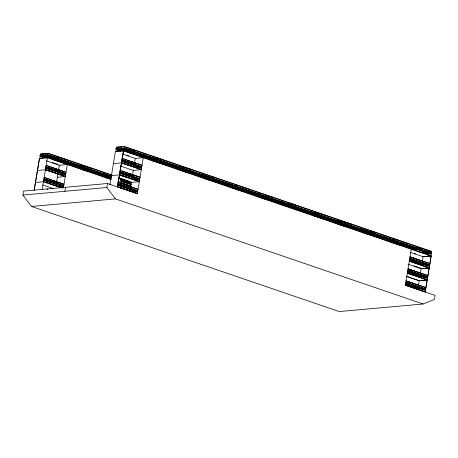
<?xml version="1.0" encoding="UTF-8"?>
<svg xmlns="http://www.w3.org/2000/svg" width="458" height="458" viewBox="0 0 458 458"><rect width="100%" height="100%" fill="white"/><g stroke="black" fill="none" stroke-linecap="round" stroke-linejoin="round"><path stroke-width="0.69" d="M405.244 285.191L435.1 295.387L434.436 299.383L423.186 303.992L339.223 311.555L31.505 206.461L22.9 195.074L23.564 191.072L47.329 188.931L47.237 189.48L47.684 189.44L47.775 188.891L107.527 183.509L137.366 193.665M34.15 190.219L39.411 158.468L47.632 157.792L47.695 157.392L39.588 158.107L34.19 190.23M39.617 158.113L39.411 158.468M42.445 158.25L43.172 153.865L42.457 158.291M45.102 157.97L45.829 153.585L45.285 158.033M42.188 189.509L47.403 157.747L111.38 179.605M47.517 157.792L47.615 157.392L110.796 178.969M46.682 182.879L47.409 178.494L46.865 182.942M49.395 166.5L48.68 170.926L49.578 166.563M51.01 157.197L51.439 154.621L48.239 153.527L43.149 153.985M51.199 157.26L51.622 154.684L74.471 162.487L73.778 166.792M47.621 189.446L47.523 189.372A1.214 0.744 -71.1 0 1 47.546 189.074L47.449 189.04M49.974 184.001L50.695 179.622L50.157 184.064M52.681 167.628L51.972 172.048L52.87 167.691M54.021 160.008L54.748 155.623L54.21 160.071M53.987 180.744L53.277 185.164L54.176 180.807M55.246 173.135L55.973 168.75L55.263 173.17M58.04 156.751L57.324 161.17L58.223 156.813M55.91 185.719L59.3 165.258L67.297 164.542L63.439 187.826M58.538 174.258L59.265 169.872L58.727 174.321M60.605 162.252L61.504 157.895L60.616 162.292M56.569 186.291L57.468 181.929M59.843 187.374L60.571 182.994L59.855 187.414M61.83 175.38L62.557 171L62.013 175.443M63.897 163.38L64.618 158.995L63.908 163.42M63.742 185.53L43.836 178.815L63.691 185.599M65.213 176.542L65.311 176.141L45.428 169.363L45.359 169.763L65.242 176.542M67.189 164.502L67.91 160.123L67.372 164.565M64.881 191.289L65.546 187.293M73.767 166.752L74.66 162.55L97.508 170.353L97.102 172.815L47.832 155.989L39.783 156.751L47.815 156.109L93.936 171.779M77.786 163.489L77.07 167.914L77.969 163.558M81.261 164.68L80.362 169.036L81.249 164.64M83.637 170.124L84.364 165.739L83.825 170.187M86.928 171.246L87.655 166.861L87.117 171.309M90.947 167.989L90.232 172.408L90.959 168.029M93.621 173.525L93.684 173.124M100.279 175.803L100.817 171.361L100.268 175.763M103.382 176.862L104.109 172.483L103.571 176.931M106.674 177.99L107.401 173.605L106.863 178.053M423.186 303.992L115.468 198.892L106.863 187.505L107.527 183.509M110.704 174.767L110.138 179.135M109.92 184.797L115.376 151.621L123.517 150.951L123.58 150.545L115.508 151.283M115.445 151.678L115.588 151.272M117.752 151.426L118.479 147.041L117.941 151.489M119.177 149.875L119.406 148.495L116.212 147.402L121.301 146.944M121.307 146.789L120.769 151.232L121.318 146.823M144.052 153.298L137.297 193.728L117.443 186.944L123.58 150.94M117.466 186.898L123.408 150.917L431.167 256.028L429.936 263.47L409.944 256.806L429.896 263.711L427.949 275.464L407.958 268.8L427.909 275.705L425.957 287.51L405.965 280.84L425.917 287.744L425.425 290.257M120.317 179.599L120.133 180.681L131.457 184.545M120.74 188.02L121.467 183.641L120.757 188.061M122.733 175.981L123.46 171.595L122.75 176.021M124.719 163.987L125.446 159.602L124.908 164.05M127.198 149.033L126.998 150.235L123.797 149.142L115.748 149.909L123.78 149.262L126.975 150.356M127.381 149.096L127.164 150.419L196.081 173.954M123.935 179.914L123.139 183.647L123.855 179.227M124.032 189.148L124.759 184.763L124.221 189.211M126.024 177.103L126.752 172.723L126.213 177.166M128.011 165.109L128.738 160.724L128.022 165.149M129.992 153.161L130.713 148.781L130.175 153.224M126.431 184.769L127.038 180.973M127.33 180.412L126.419 184.734M127.324 190.27L128.051 185.885L127.507 190.333M129.316 178.225L130.043 173.845L129.505 178.294M132.03 161.851L131.314 166.271L132.213 161.914M133.278 154.289L134.177 149.926L133.295 154.323M129.889 190.871L131.366 181.958M131.875 178.878L133.352 169.964M133.862 166.884L135.265 158.416L143.262 157.695M131.337 187.013L130.627 191.433L131.526 187.076M132.608 179.353L133.335 174.967L132.62 179.393M135.316 162.974L134.606 167.393L135.505 163.037M136.57 155.411L137.469 151.054L136.581 155.451M133.902 192.52L134.801 188.158L133.919 192.555M136.621 176.095L135.912 180.515L136.81 176.158M137.881 168.481L138.608 164.096L138.07 168.544M139.862 156.533L140.589 152.153L139.873 156.573M143.154 157.661L144.064 153.338M137.291 193.682L137.383 193.276L117.534 186.498M150.012 158.222L150.442 155.646L127.593 147.842M153.024 161.027L153.922 156.67L153.035 161.067M157.042 157.77L156.327 162.195L157.226 157.833M159.607 163.277L160.329 158.897L159.79 163.34M162.893 164.399L163.621 160.019L163.082 164.468M166.185 165.527L166.912 161.142L166.202 165.567M176.061 168.899L176.782 164.514L176.072 168.933M179.347 170.021L180.074 165.636L179.536 170.084M182.639 171.143L183.366 166.764L182.828 171.206M185.931 172.271L186.83 167.909L185.942 172.305M189.95 169.008L189.234 173.433L190.133 169.071M196.299 172.637L196.104 173.834L127.181 150.298M199.093 176.765L199.82 172.38L199.282 176.828M203.112 173.508L202.396 177.927L203.295 173.571M205.676 179.009L206.575 174.653L205.688 179.049M208.968 180.137L209.69 175.752L208.98 180.177M212.254 181.259L212.981 176.88L212.443 181.322M215.718 182.015L215.718 182.41M222.13 184.631L223.029 180.275L222.141 184.671M226.143 181.374L225.433 185.793L226.332 181.437M228.708 186.881L229.435 182.496L228.725 186.916M232 188.003L232.727 183.618L232.189 188.066M235.292 189.125L236.019 184.746L235.475 189.188M238.687 190.282L238.755 189.881M242.173 189.572L242.58 187.11L219.731 179.307L219.302 181.889L288.219 205.424M246.072 188.181L245.351 192.56L246.061 188.141M248.454 193.625L249.181 189.24L248.642 193.688M251.745 194.747L252.472 190.362L251.929 194.81M255.037 195.869L255.936 191.513L255.049 195.91M259.051 192.612L258.341 197.032L259.239 192.675M288.649 202.848L265.8 195.045L264.919 199.282L265.611 194.976L242.763 187.173L241.887 191.415M268.199 200.364L268.92 195.984L268.382 200.427M272.212 197.106L271.502 201.531L272.229 197.146M274.777 202.613L275.676 198.257L274.794 202.654M278.069 203.736L278.968 199.379L278.08 203.776M281.361 204.863L282.088 200.478L281.544 204.926M284.762 206.014L284.824 205.613M288.437 204.108L288.242 205.304L219.325 181.769M291.958 203.85L291.248 208.27L292.147 203.913M295.25 204.972L294.534 209.398L295.433 205.035M297.815 210.48L298.542 206.1L297.826 210.52M301.106 211.607L301.828 207.222L301.29 211.67M304.393 212.73L305.12 208.344L304.581 212.793M307.793 213.88L307.862 213.485M314.995 211.716L314.28 216.142L315.007 211.756M317.56 217.224L318.281 212.844L317.743 217.287M320.846 218.346L321.573 213.966L321.035 218.409M324.138 219.474L325.037 215.111L324.15 219.508M327.43 220.596L328.329 216.239L327.441 220.636M334.311 221.042L334.718 218.581L311.869 210.777L311.44 213.354L380.358 236.895M334.197 222.897L334.901 218.643L357.75 226.447L357.057 230.752L357.938 226.51L380.787 234.313M337.3 223.968L338.027 219.582L337.489 224.031M340.592 225.09L341.319 220.71L340.603 225.13M343.884 226.218L344.782 221.855L343.895 226.252M347.175 227.34L348.074 222.983L347.187 227.38M350.462 228.462L351.189 224.082L350.479 228.502M361.064 227.454L360.349 231.874L361.248 227.517M363.629 232.956L364.528 228.599L363.641 232.996M366.915 234.084L367.642 229.698L366.932 234.124M370.207 235.206L370.934 230.821L370.396 235.269M373.499 236.328L374.226 231.948L373.688 236.391M380.575 235.572L380.38 236.775L311.463 213.233M384.096 235.32L383.386 239.74L384.107 235.36M386.661 240.828L387.388 236.442L386.85 240.891M389.953 241.95L390.68 237.565L390.136 242.013M393.966 238.692L393.256 243.112L393.983 238.727M396.536 244.2L397.435 239.837L396.548 244.234M399.931 245.351L400 244.95L399.84 245.362M406.406 247.566L407.133 243.187L406.59 247.635M409.698 248.694L410.42 244.309L409.881 248.757M411.278 249.232L405.313 285.265L425.167 292.044L429.484 266.212M429.192 267.97L421.125 268.68L429.18 268.022L409.286 261.18L409.349 260.779L429.255 267.575M413.711 245.436L413.002 249.856L413.9 245.499M408.536 286.313L409.257 281.933L408.719 286.376M410.528 274.273L411.255 269.888L410.712 274.336M412.515 262.279L413.414 257.917L412.526 262.314M417.003 246.559L416.293 250.978L417.192 246.622M412.549 283.055L411.839 287.475L412.738 283.118M413.82 275.395L414.542 271.01L414.003 275.458M415.807 263.402L416.7 259.045L415.818 263.442M419.568 252.066L420.295 247.681L419.58 252.106M415.114 288.563L416.013 284.2L415.131 288.603M417.106 276.517L418.005 272.161L417.124 276.558M419.093 264.524L419.82 260.144L419.11 264.564M422.969 253.217L423.032 252.822M431.167 256.028L422.98 256.715L423.077 256.297M423.026 256.703L423.123 256.303M417.799 289.204L419.173 280.674L427.182 279.952M419.791 277.176L421.154 268.68M421.778 265.182L423.123 256.692L410.351 252.375M421.125 273.26L420.415 277.68L421.308 273.323M418.417 289.725L419.305 285.328M422.574 265.714L423.284 261.289M421.698 290.807L422.425 286.427L421.881 290.87M423.69 278.767L424.417 274.382L423.702 278.808M425.677 266.774L426.404 262.388L425.86 266.837M428.127 256.234L429.014 251.848L428.339 256.28M431.024 255.982L431.121 255.581L123.551 150.539M429.856 263.699L429.404 266.218M429.896 263.459L431.115 255.976M425.196 292.009L425.471 290.195M47.3 189.475L47.426 189.383A1.214 0.744 -71.1 0 0 47.5 189.08M45.852 166.878L65.706 173.656L45.823 166.821M45.657 168.075L65.557 174.796L45.674 167.954M43.722 180.005L63.525 186.853L43.67 180.074M426.627 251.431L123.941 147.986L426.65 251.31L426.856 250.051L404.008 242.248L403.601 244.704L426.45 252.507M124.026 147.997L115.954 148.73L123.941 147.986M121.925 159.859L141.762 166.758L121.908 159.979M121.759 161.113L141.562 167.96L121.708 161.176M119.944 171.853L139.776 178.752L119.922 171.973M119.693 173.118L139.576 179.954L119.744 173.05M117.929 184.013L137.784 190.797L117.901 183.961M117.7 185.158L137.635 191.931L117.752 185.095M409.75 258.238L429.69 264.97L409.796 258.175M409.549 259.44L429.49 266.167M429.467 266.287L409.629 259.434M427.692 277.01L407.809 270.168L427.703 276.964M427.486 278.281L407.614 271.371L427.503 278.161M425.671 288.992L405.765 282.277L425.619 289.055M425.511 290.206L405.57 283.473L425.488 290.326M424.812 253.583L431.562 253.034L426.833 251.373L427.039 250.114L431.745 251.717L428.997 251.969M431.562 253.034L424.789 253.703M426.633 252.57L431.373 254.253L426.616 252.69M63.278 162.115L43.63 155.405L43.401 156.785L39.983 155.571L42.783 155.262M46.693 157.781L39.978 155.554M122.658 150.94L115.943 148.707M431.476 253.022L426.816 251.494M42.989 154.002L40.247 154.249L43.441 155.342M42.943 155.245L48.033 154.787L111.242 176.376M42.766 155.382L40.075 155.583M42.926 155.365L48.01 154.907L111.22 176.496M146.589 158.416L146.549 158.811M121.484 162.464L141.362 169.242L141.27 169.643L133.278 170.41L120.649 166.059M37.459 170.473L45.457 169.752L65.311 176.536L57.313 177.257M169.62 166.283L169.586 166.678M119.498 174.458L139.381 181.236L139.375 181.654L119.429 174.859L111.443 175.626M43.47 181.746L35.472 182.467M22.9 195.074L106.863 187.505M31.505 206.461L115.468 198.892M353.902 229.218L353.862 229.618M376.934 237.089L376.9 237.484M423.787 252.198L431.785 251.476L124.244 146.446L116.252 147.167L415.704 249.438M423.747 252.438L428.837 251.98M427.778 255.89L429.112 255.77M422.934 256.669L431.133 256.011M427.217 279.557L407.368 272.773L407.248 273.18L427.205 279.97L419.162 280.725M405.256 285.219L405.399 284.813L425.224 291.597M149.732 159.905L150.625 155.709L173.473 163.512L172.769 167.771L173.662 163.575L196.511 171.378M124.21 146.686L127.404 147.774M196.27 174.017L219.119 181.826M288.408 205.487L311.257 213.291M380.546 236.958L403.395 244.761M403.578 244.824L426.427 252.627M139.243 155.273L119.595 148.558L119.366 149.938L116.04 148.741M126.746 155.09L128.721 155.766M122.761 154.146L135.934 158.64M122.177 158.359L142.032 165.138M122.137 158.6L141.991 165.378M409.315 259.886L421.887 264.18M409.315 261.18L429.169 267.959M121.387 162.899L141.299 169.643L121.444 162.859L113.424 163.632M413.912 265.795L421.223 268.279M407.981 264.186L421.188 268.743M120.191 170.353L140.045 177.131M120.151 170.594L140.005 177.372M407.328 271.88L419.9 276.174M119.401 174.893L139.289 181.683L131.291 182.404L118.662 178.053M407.305 273.22L427.194 280.015M112.118 175.093L48.279 153.287L40.281 154.008L109.388 177.612M111.449 175.116L97.691 170.416L97.285 172.878L111.695 177.801M119.424 177.893L129.379 181.276M118.696 178.053L131.36 182.376M406.595 276.38L419.207 280.685M406.572 276.432L419.202 280.737M120.523 179.547L130.999 183.126M130.982 183.246L120.5 179.662L120.299 180.864L131.435 184.666M97.268 172.998L111.678 177.922M118.009 181.442L130.541 185.713M117.912 181.832L130.931 186.274M118.198 182.399L138.047 189.177M118.158 182.633L138.007 189.417M52.092 162.384L58.046 164.405M46.166 160.781L59.964 165.481M405.336 283.92L417.908 288.214M46.121 165.258L65.935 172.277L46.081 165.498M44.134 177.252L63.948 184.271L44.094 177.492M62.66 187.912L43.441 181.357L43.378 181.757L62.002 188.078M42.754 184.958L53.34 188.57M70.624 165.258L70.555 165.659L70.652 165.258M192.658 174.149L192.589 174.55L192.658 174.149M196.694 171.441L196.287 173.903L219.136 181.706L219.542 179.244L196.694 171.441M261.758 197.753L261.695 198.154L261.793 197.747M288.832 202.911L288.425 205.367L311.274 213.17L311.68 210.714L288.832 202.911M330.865 221.351L330.796 221.752L330.865 221.351M380.97 234.376L380.564 236.838L403.412 244.641L403.819 242.185L380.97 234.376M415.005 253.543L414.942 253.944L415.005 253.543"/></g></svg>
